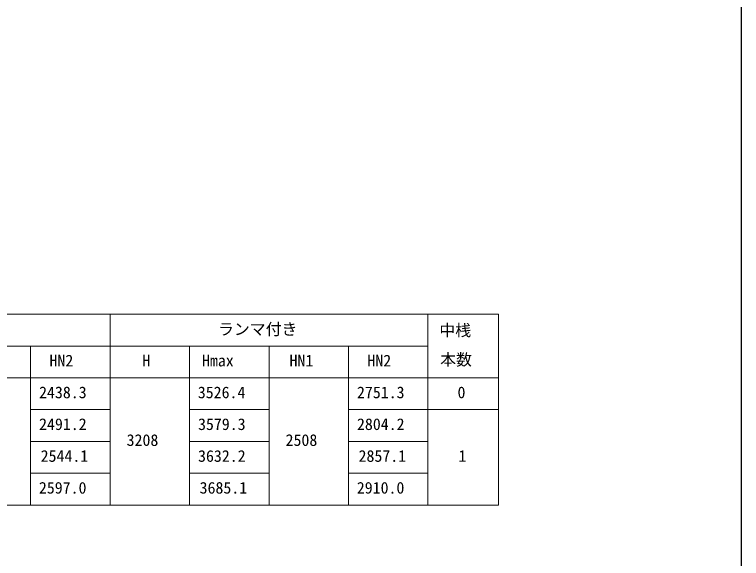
# Model space of a CAD drawing. Units: millimetres, scale not verified. Extents: x -10500 to 10500, y -15600 to 15524.
# Drawn here: x 2268 to 10500, y -38 to 6120 of the extents above; entities that cross this region are included whole.
import ezdxf
from ezdxf.enums import TextEntityAlignment as Align

# ---------------------------------------------------------------- set-up
doc = ezdxf.new("R2010")
doc.units = ezdxf.units.MM
doc.header["$LTSCALE"] = 80
doc.layers.add('0-1_TABLE1', color=7, linetype='Continuous', lineweight=18)
doc.layers.add('0-6_YKK_ZWAK', color=7, linetype='Continuous')
doc.styles.add('ＭＳ ゴシック', font='')
doc.styles.get('ＭＳ ゴシック').set_extended_font_data('MS Gothic')

msp = doc.modelspace()

# ---------------------------------------------------------------- linework, layer by layer
at = {"layer": '0-1_TABLE1'}
for p, q in [((-8550, 2726.5), (7750, 2726.5)), ((3350, 2726.5), (3350, 566.5)), ((6950, 2726.5), (6950, 566.5)), ((7750, 2726.5), (7750, 566.5)), ((-3850, 2366.5), (6950, 2366.5)), ((2450, 2366.5), (2450, 566.5)), ((4250, 2366.5), (4250, 566.5)), ((5150, 2366.5), (5150, 566.5)), ((6050, 2366.5), (6050, 566.5)), ((-8550, 2006.5), (7750, 2006.5)), ((2450, 1646.5), (3350, 1646.5)), ((4250, 1646.5), (5150, 1646.5)), ((6050, 1646.5), (7750, 1646.5)), ((2450, 1286.5), (3350, 1286.5)), ((4250, 1286.5), (5150, 1286.5)), ((6050, 1286.5), (6950, 1286.5)), ((2450, 926.5), (3350, 926.5)), ((4250, 926.5), (5150, 926.5)), ((6050, 926.5), (6950, 926.5)), ((-8550, 566.5), (7750, 566.5))]:
    msp.add_line(p, q, dxfattribs=at)
at = {"layer": '0-6_YKK_ZWAK'}
msp.add_lwpolyline([(-10500, -15600.5), (10500, -15600.5), (10500, 14999.5)], dxfattribs=at)

# ---------------------------------------------------------------- texts
at = {"layer": '0-1_TABLE1', "style": 'ＭＳ ゴシック'}
for s, p in [('ランマ付き', (4572.16, 2452.41)), ('中桟', (7078.47, 2438.77)), ('HN2', (2664.26, 2096.5)), ('H', (3716.14, 2096.5)), ('Hmax', (4391.14, 2096.5)), ('HN1', (5382.16, 2096.5)), ('HN2', (6264.26, 2096.5)), ('本数', (7088.18, 2107.07)), ('2438.3', (2546.14, 1736.5)), ('3526.4', (4343.58, 1736.5)), ('2751.3', (6146.14, 1736.5)), ('0', (7284.55, 1736.5)), ('2491.2', (2546.14, 1376.5)), ('3579.3', (4346.14, 1376.5)), ('2804.2', (6146.14, 1376.5)), ('3208', (3537.67, 1196.5)), ('2508', (5337.67, 1196.5)), ('2544.1', (2564.03, 1016.5)), ('3632.2', (4346.14, 1016.5)), ('2857.1', (6164.03, 1016.5)), ('1', (7295.28, 1016.5)), ('2597.0', (2544.09, 656.5)), ('3685.1', (4364.03, 656.5)), ('2910.0', (6144.09, 656.5))]:
    msp.add_text(s, height=132, dxfattribs=at).set_placement(p, align=Align.BOTTOM_LEFT)

doc.saveas('drawing.dxf')
